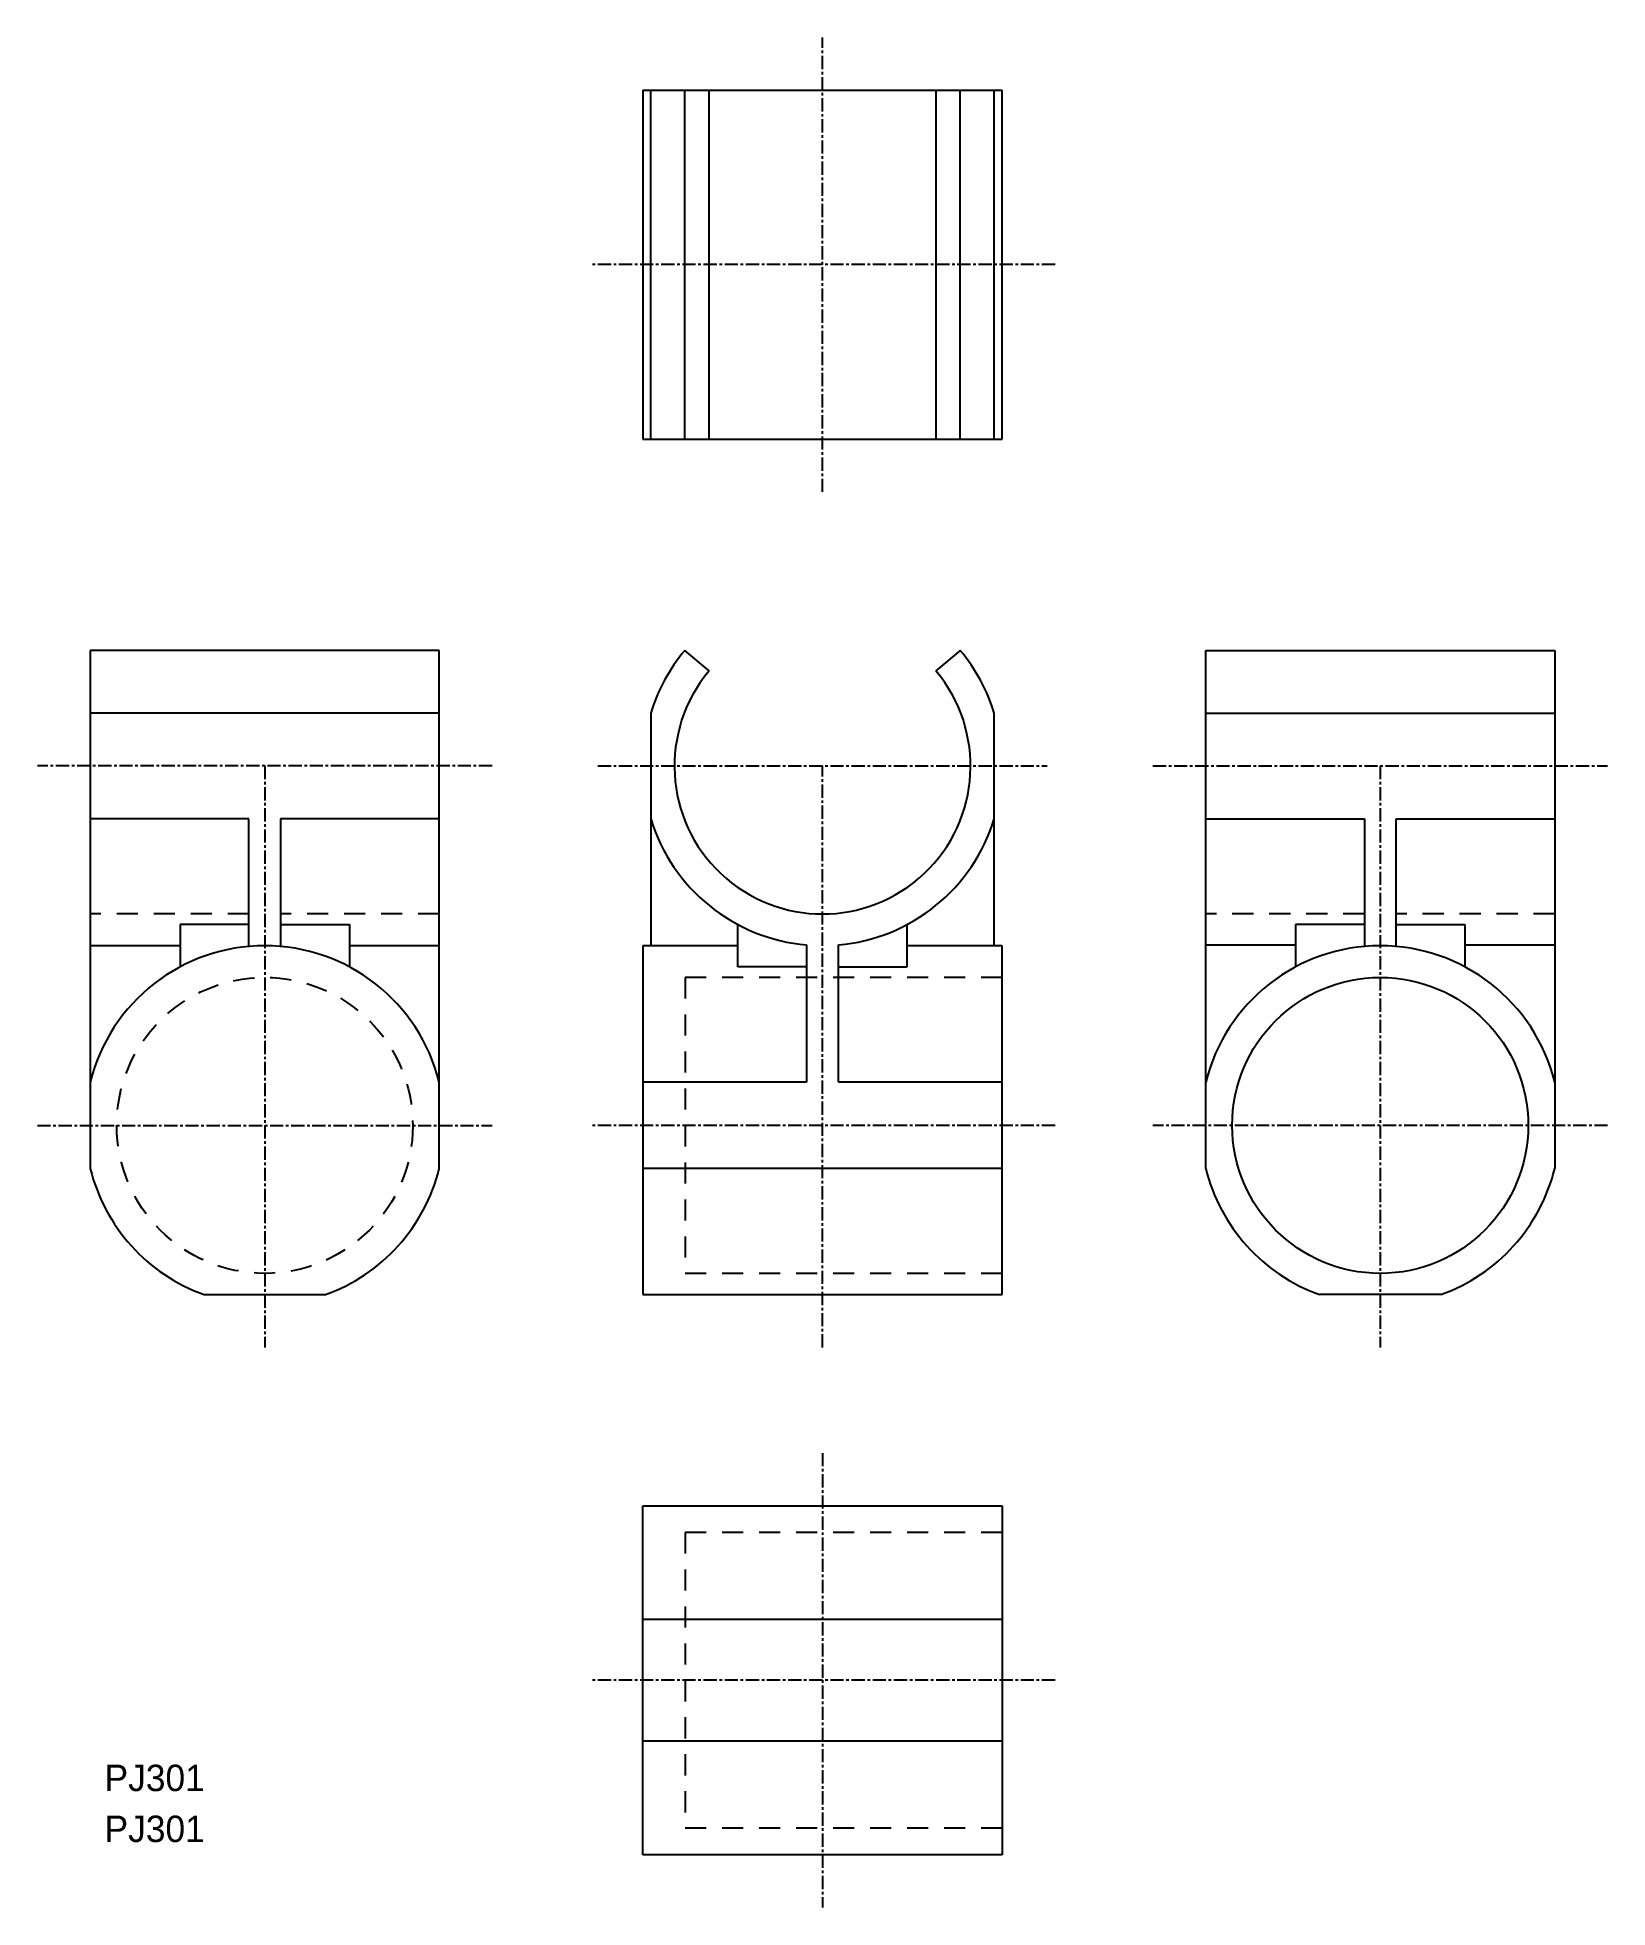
# Model space of a CAD drawing. Extents: x -5 to 143, y 3 to 180.
import ezdxf

# ---------------------------------------------------------------- set-up
doc = ezdxf.new("R2010")
doc.units = 0
doc.linetypes.add('CENTER', pattern=[2, 1.25, -0.25, 0.25, -0.25])
doc.linetypes.add('DASHED', pattern=[3.5, 2, -1.5])
doc.layers.get('0').update_dxf_attribs({"linetype": 'CONTINUOUS'})
doc.layers.add('CENTER', color=1, linetype='CENTER')

msp = doc.modelspace()

# ---------------------------------------------------------------- linework, layer by layer
at = {"color": 7, "linetype": 'CONTINUOUS'}
for p, q in [((52.25, 175.18), (86.25, 175.18)), ((52.25, 175.18), (52.25, 142.18)), ((53, 142.18), (53, 175.18)), ((56.23, 142.18), (56.23, 175.18)), ((58.53, 142.18), (58.53, 175.18)), ((79.97, 175.18), (79.97, 142.18)), ((82.27, 142.18), (82.27, 175.18)), ((85.5, 142.18), (85.5, 175.18)), ((86.25, 142.18), (86.25, 175.18)), ((52.25, 142.18), (86.25, 142.18)), ((33, 122.18), (0, 122.18)), ((0, 122.18), (0, 73.16)), ((33, 73.16), (33, 122.18)), ((58.53, 120.25), (56.23, 122.18)), ((82.27, 122.18), (79.97, 120.25)), ((105.5, 73.16), (105.5, 122.18)), ((105.5, 122.18), (138.5, 122.18)), ((138.5, 122.18), (138.5, 73.16)), ((33, 116.24), (0, 116.24)), ((53, 116.24), (53, 94.25)), ((85.5, 94.25), (85.5, 116.24)), ((105.5, 116.24), (138.5, 116.24)), ((15, 106.26), (0, 106.26)), ((15, 94.18), (15, 106.26)), ((33, 106.26), (18, 106.26)), ((18, 106.26), (18, 94.18)), ((105.5, 106.26), (120.5, 106.26)), ((120.5, 106.26), (120.5, 94.18)), ((123.5, 94.18), (123.5, 106.26)), ((123.5, 106.26), (138.5, 106.26)), ((15, 96.25), (8.5, 96.25)), ((8.5, 96.25), (8.5, 92.25)), ((18, 96.25), (24.5, 96.25)), ((24.5, 96.25), (24.5, 92.25)), ((61.25, 92.25), (61.25, 96.25)), ((77.25, 92.25), (77.25, 96.25)), ((120.5, 96.25), (114, 96.25)), ((114, 96.25), (114, 92.25)), ((123.5, 96.25), (130, 96.25)), ((130, 96.25), (130, 92.25)), ((8.5, 94.25), (0, 94.25)), ((33, 94.25), (24.5, 94.25)), ((61.25, 94.25), (52.25, 94.25)), ((52.25, 94.25), (52.25, 61.25)), ((67.75, 94.32), (67.75, 81.34)), ((70.75, 81.34), (70.75, 94.32)), ((86.25, 94.25), (77.25, 94.25)), ((86.25, 61.25), (86.25, 94.25)), ((105.5, 94.32), (114, 94.32)), ((130, 94.32), (138.5, 94.32)), ((67.75, 92.25), (61.25, 92.25)), ((70.75, 92.25), (77.25, 92.25)), ((67.75, 81.34), (52.25, 81.34)), ((86.25, 81.34), (70.75, 81.34)), ((86.25, 73.16), (52.25, 73.16)), ((10.76, 61.25), (22.24, 61.25)), ((52.25, 61.25), (86.25, 61.25)), ((127.74, 61.25), (116.26, 61.25)), ((52.25, 8.25), (52.25, 41.25)), ((52.25, 41.25), (86.25, 41.25)), ((86.25, 41.25), (86.25, 8.25)), ((86.25, 30.49), (52.25, 30.49)), ((86.25, 19.01), (52.25, 19.01)), ((86.25, 8.25), (52.25, 8.25))]:
    msp.add_line(p, q, dxfattribs=at)
at = {"color": 3, "linetype": 'DASHED'}
for p, q in [((15, 97.25), (0, 97.25)), ((33, 97.25), (18, 97.25)), ((120.5, 97.25), (105.5, 97.25)), ((138.5, 97.25), (123.5, 97.25)), ((56.25, 91.25), (56.25, 63.25)), ((86.25, 91.25), (56.25, 91.25)), ((86.25, 63.25), (56.25, 63.25)), ((86.25, 38.75), (56.25, 38.75)), ((56.25, 38.75), (56.25, 10.75)), ((86.25, 10.75), (56.25, 10.75))]:
    msp.add_line(p, q, dxfattribs=at)
msp.add_circle((16.5, 77.25), 14, dxfattribs=at)
at = {"color": 7, "linetype": 'CONTINUOUS'}
msp.add_circle((122, 77.25), 14, dxfattribs=at)
for centre, radius, start, end in [((69.25, 111.25), 17, 140, 162.9175), ((69.25, 111.25), 17, 17.0826, 40), ((69.25, 111.25), 14, 140, 40), ((69.25, 111.25), 17, 197.0825, 264.938), ((69.25, 111.25), 17, 275.062, 342.9175), ((16.5, 77.25), 17, 13.9306, 166.0694), ((122, 77.25), 17, 13.9306, 166.0694), ((16.5, 77.25), 17, 193.9306, 250.25), ((16.5, 77.25), 17, 289.75, 346.0694), ((122, 77.25), 17, 193.9306, 250.25), ((122, 77.25), 17, 289.75, 346.0694)]:
    msp.add_arc(centre, radius, start, end, dxfattribs=at)
at = {"layer": 'CENTER', "color": 1, "linetype": 'CENTER'}
for p, q in [((69.25, 137.18), (69.25, 180.18)), ((91.25, 158.68), (47.25, 158.68)), ((38, 111.25), (-5, 111.25)), ((16.5, 111.25), (16.5, 56.25)), ((48, 111.25), (90.5, 111.25)), ((69.25, 56.25), (69.25, 111.25)), ((100.5, 111.25), (143.5, 111.25)), ((122, 111.25), (122, 56.25)), ((-5, 77.25), (38, 77.25)), ((91.25, 77.25), (47.25, 77.25)), ((143.5, 77.25), (100.5, 77.25)), ((69.25, 46.25), (69.25, 3.25)), ((91.25, 24.75), (47.25, 24.75))]:
    msp.add_line(p, q, dxfattribs=at)

# ---------------------------------------------------------------- texts
at = {"color": 7, "linetype": 'CONTINUOUS'}
for p in [(1.35, 14.27), (1.35, 9.45)]:
    msp.add_text('PJ301', height=2.5, dxfattribs=at).set_placement(p)

doc.saveas('drawing.dxf')
